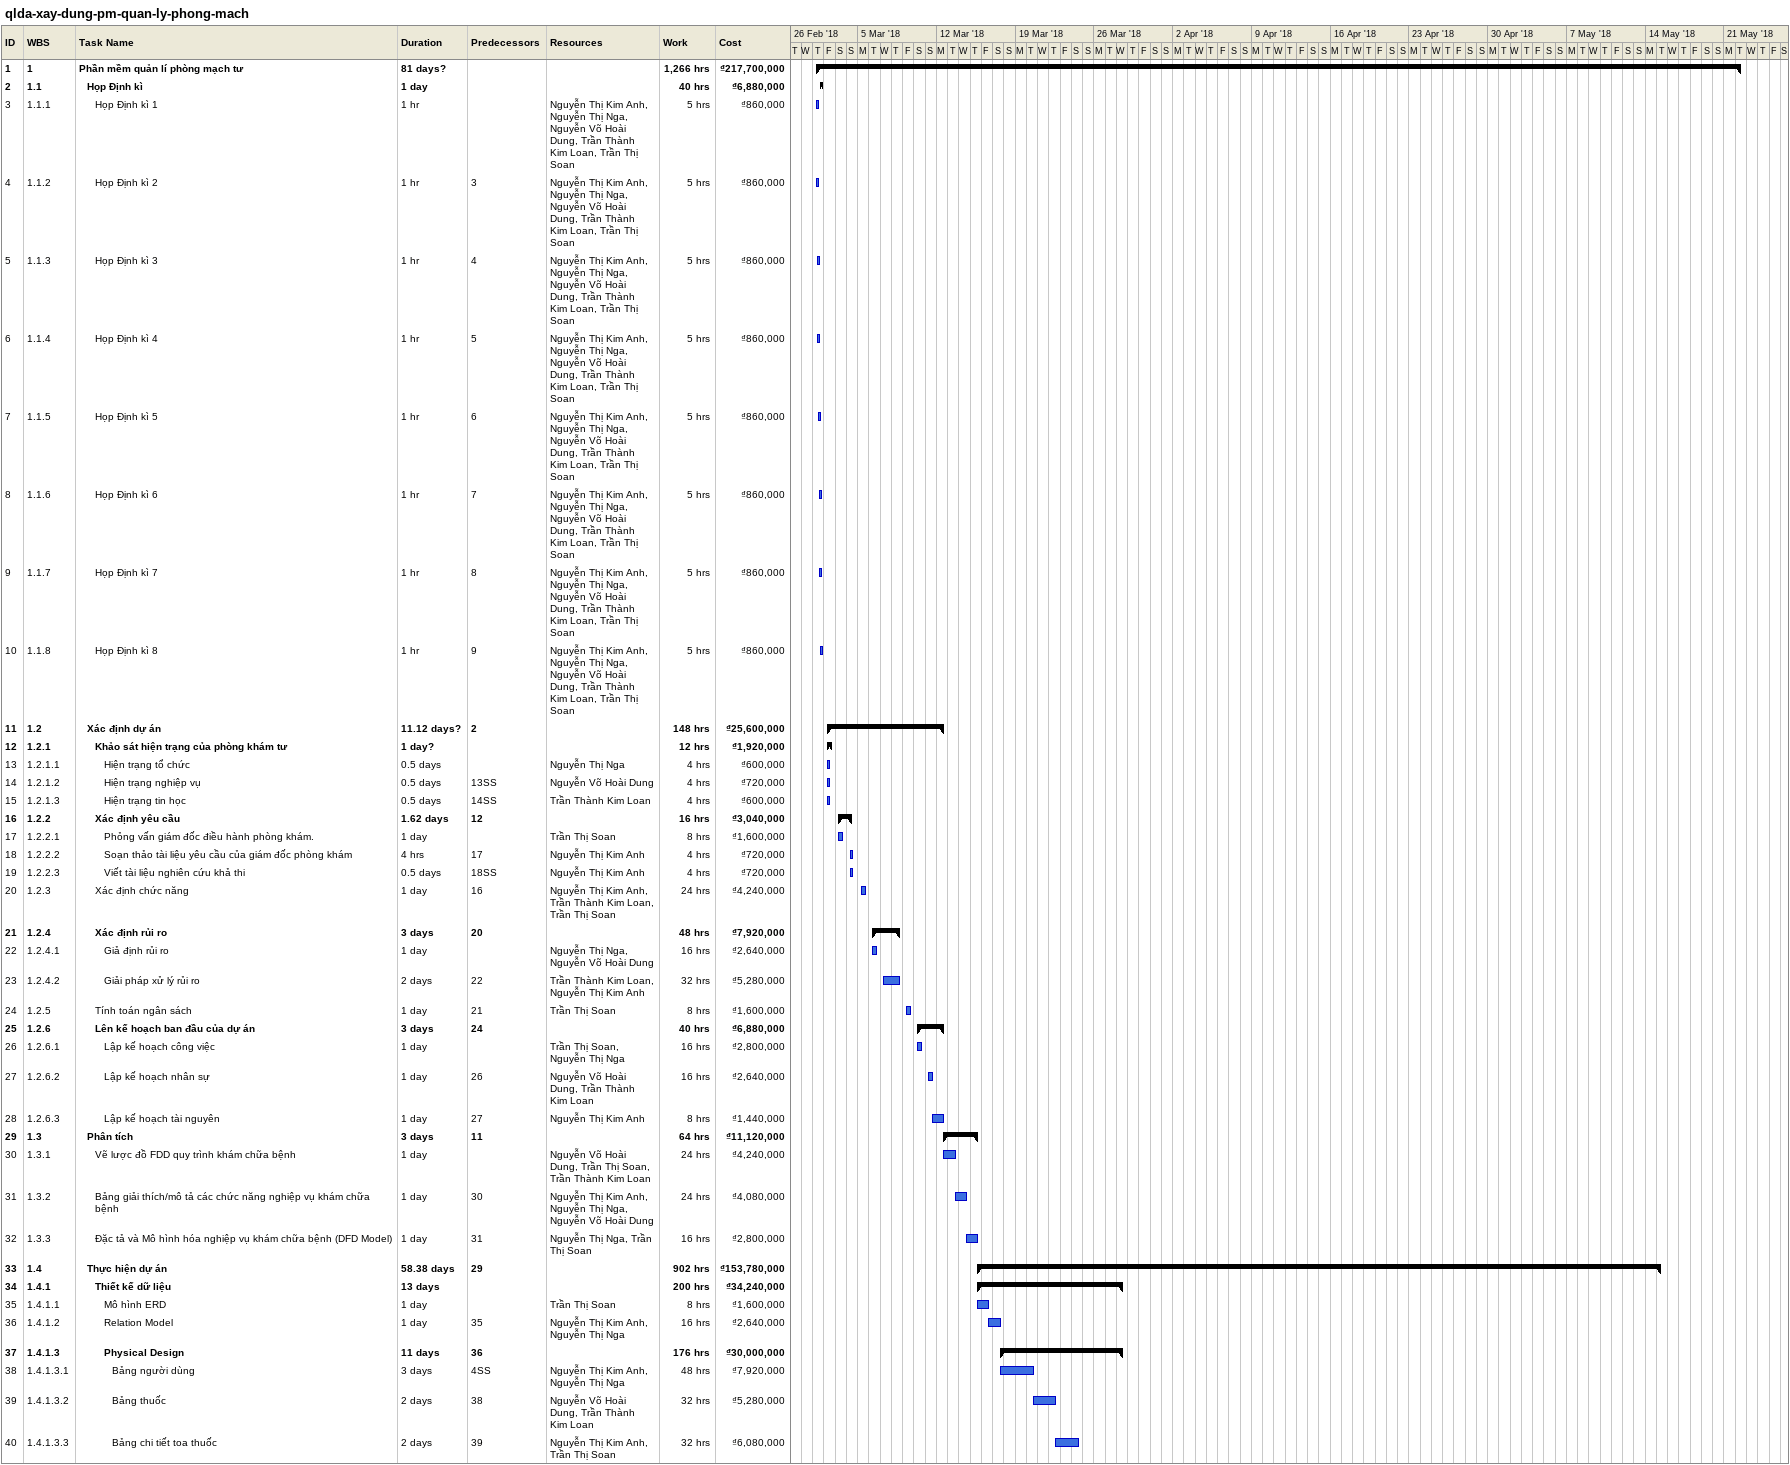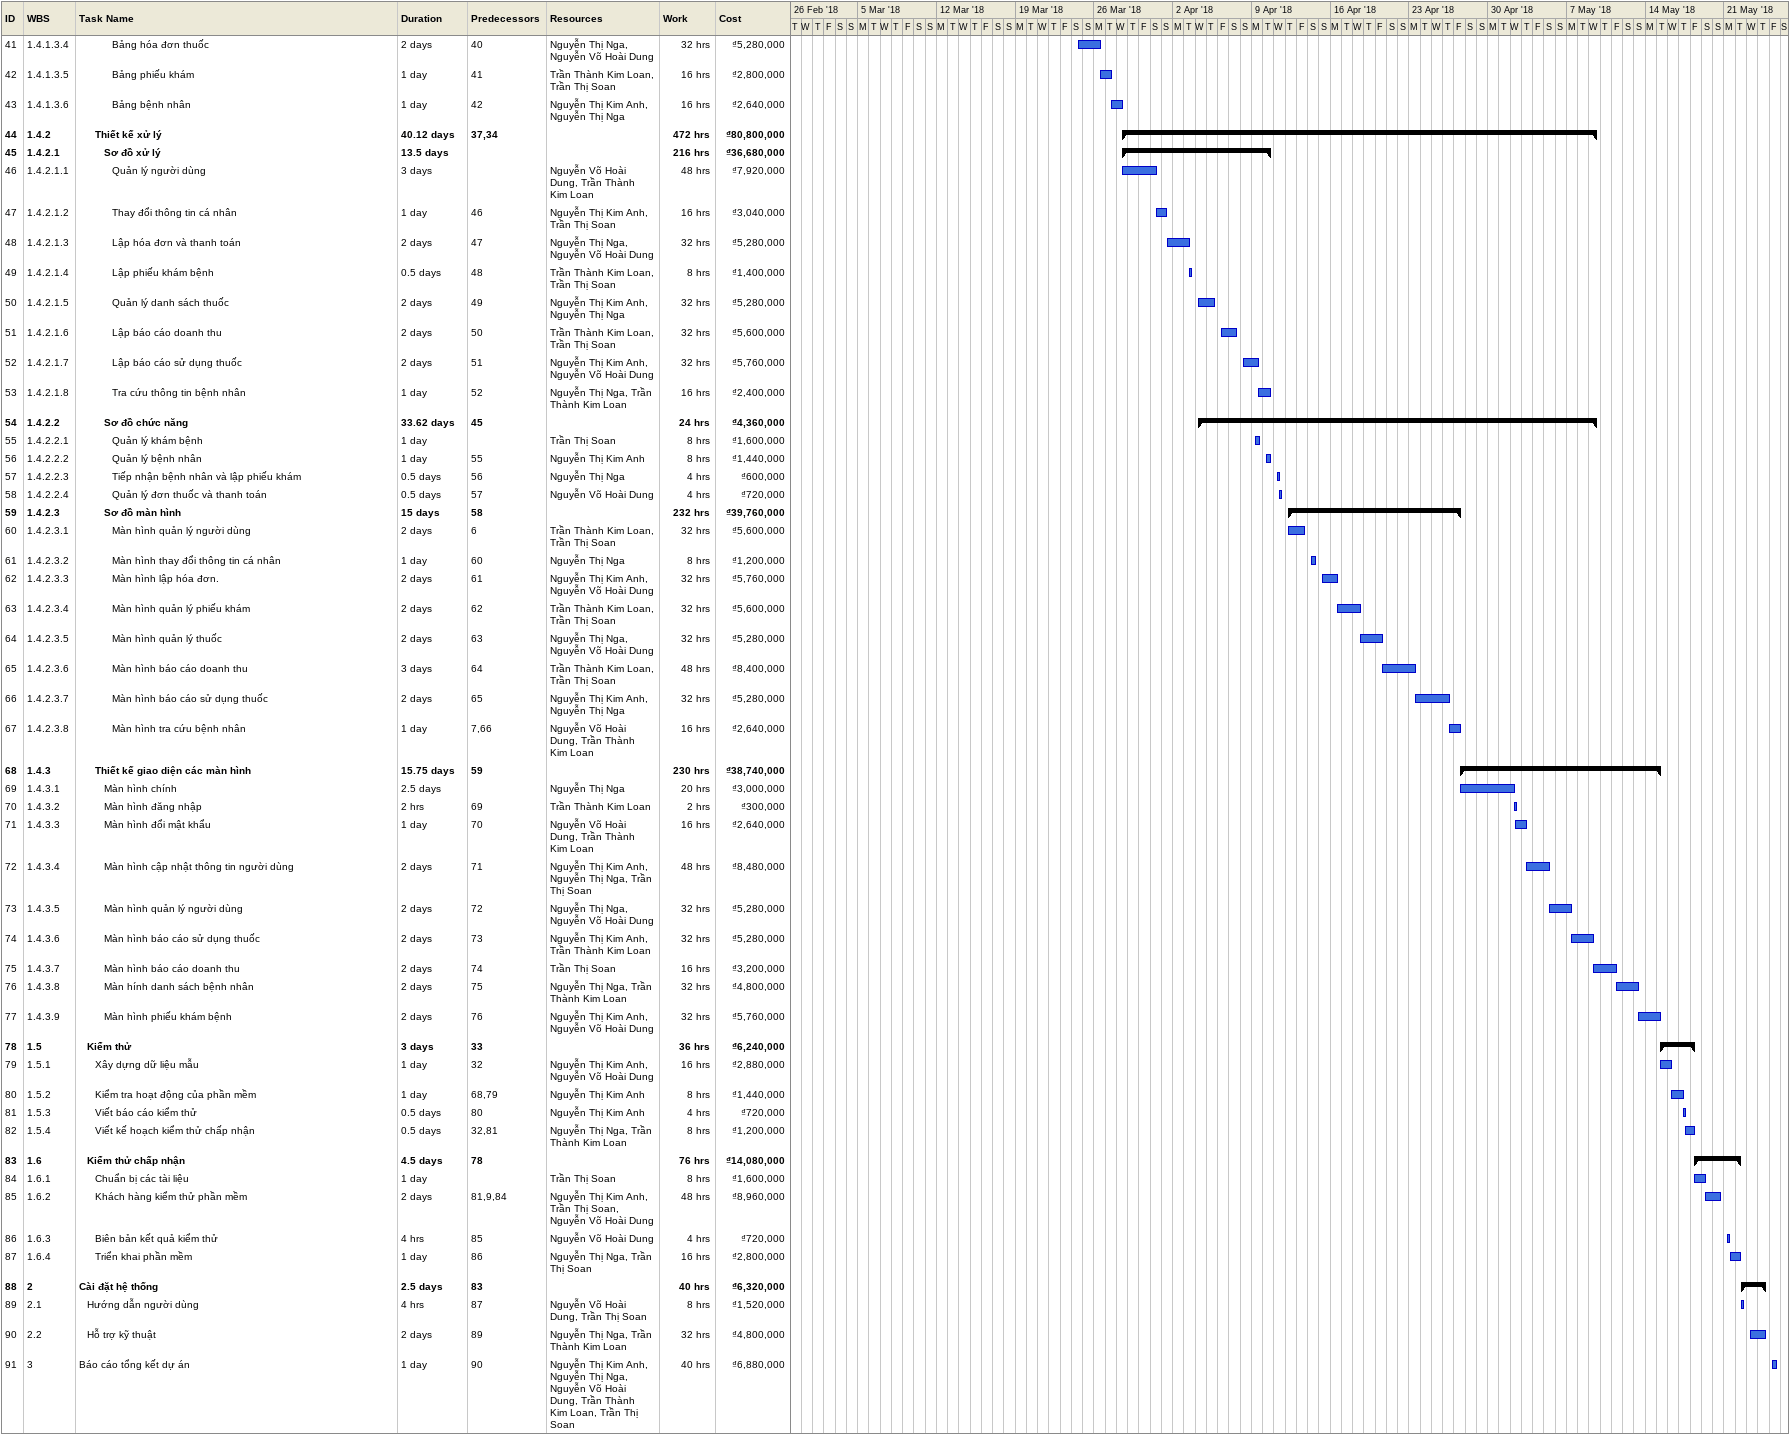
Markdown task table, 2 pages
qlda-xay-dung-pm-quan-ly-phong-mach

| ID | WBS | Task | Duration | Start | Finish | Predecessors | Resources | Work (h) | Cost (₫) |
|---|---|---|---|---|---|---|---|---|---|
| 1 | 1 | **Phần mềm quản lí phòng mạch tư** | 81d? | 2018-03-01 | 2018-05-22 |  |  | 1266 | 217700000 |
| 2 | 1.1 | **Họp Định kì** | 1d | 2018-03-01 | 2018-03-01 |  |  | 40 | 6880000 |
| 3 | 1.1.1 | Họp Định kì 1 | 1h | 2018-03-01 | 2018-03-01 |  | Nguyễn Thị Kim Anh, Nguyễn Thị Nga, Nguyễn Võ Hoài Dung, Trần Thành Kim Loan, Trần Thị Soan | 5 | 860000 |
| 4 | 1.1.2 | Họp Định kì 2 | 1h | 2018-03-01 | 2018-03-01 | 3 | Nguyễn Thị Kim Anh, Nguyễn Thị Nga, Nguyễn Võ Hoài Dung, Trần Thành Kim Loan, Trần Thị Soan | 5 | 860000 |
| 5 | 1.1.3 | Họp Định kì 3 | 1h | 2018-03-01 | 2018-03-01 | 4 | Nguyễn Thị Kim Anh, Nguyễn Thị Nga, Nguyễn Võ Hoài Dung, Trần Thành Kim Loan, Trần Thị Soan | 5 | 860000 |
| 6 | 1.1.4 | Họp Định kì 4 | 1h | 2018-03-01 | 2018-03-01 | 5 | Nguyễn Thị Kim Anh, Nguyễn Thị Nga, Nguyễn Võ Hoài Dung, Trần Thành Kim Loan, Trần Thị Soan | 5 | 860000 |
| 7 | 1.1.5 | Họp Định kì 5 | 1h | 2018-03-01 | 2018-03-01 | 6 | Nguyễn Thị Kim Anh, Nguyễn Thị Nga, Nguyễn Võ Hoài Dung, Trần Thành Kim Loan, Trần Thị Soan | 5 | 860000 |
| 8 | 1.1.6 | Họp Định kì 6 | 1h | 2018-03-01 | 2018-03-01 | 7 | Nguyễn Thị Kim Anh, Nguyễn Thị Nga, Nguyễn Võ Hoài Dung, Trần Thành Kim Loan, Trần Thị Soan | 5 | 860000 |
| 9 | 1.1.7 | Họp Định kì 7 | 1h | 2018-03-01 | 2018-03-01 | 8 | Nguyễn Thị Kim Anh, Nguyễn Thị Nga, Nguyễn Võ Hoài Dung, Trần Thành Kim Loan, Trần Thị Soan | 5 | 860000 |
| 10 | 1.1.8 | Họp Định kì 8 | 1h | 2018-03-01 | 2018-03-01 | 9 | Nguyễn Thị Kim Anh, Nguyễn Thị Nga, Nguyễn Võ Hoài Dung, Trần Thành Kim Loan, Trần Thị Soan | 5 | 860000 |
| 11 | 1.2 | **Xác định dự án** | 11.12d? | 2018-03-02 | 2018-03-12 | 2 |  | 148 | 25600000 |
| 12 | 1.2.1 | **Khảo sát hiện trạng của phòng khám tư** | 1d? | 2018-03-02 | 2018-03-02 |  |  | 12 | 1920000 |
| 13 | 1.2.1.1 | Hiện trạng tổ chức | 0.5d | 2018-03-02 | 2018-03-02 |  | Nguyễn Thị Nga | 4 | 600000 |
| 14 | 1.2.1.2 | Hiện trạng nghiệp vụ | 0.5d | 2018-03-02 | 2018-03-02 | 13SS | Nguyễn Võ Hoài Dung | 4 | 720000 |
| 15 | 1.2.1.3 | Hiện trạng tin học | 0.5d | 2018-03-02 | 2018-03-02 | 14SS | Trần Thành Kim Loan | 4 | 600000 |
| 16 | 1.2.2 | **Xác định yêu cầu** | 1.62d | 2018-03-03 | 2018-03-04 | 12 |  | 16 | 3040000 |
| 17 | 1.2.2.1 | Phỏng vấn giám đốc điều hành phòng khám. | 1d | 2018-03-03 | 2018-03-03 |  | Trần Thị Soan | 8 | 1600000 |
| 18 | 1.2.2.2 | Soạn thảo tài liệu yêu cầu của giám đốc phòng khám | 4h | 2018-03-04 | 2018-03-04 | 17 | Nguyễn Thị Kim Anh | 4 | 720000 |
| 19 | 1.2.2.3 | Viết tài liệu nghiên cứu khả thi | 0.5d | 2018-03-04 | 2018-03-04 | 18SS | Nguyễn Thị Kim Anh | 4 | 720000 |
| 20 | 1.2.3 | Xác định chức năng | 1d | 2018-03-05 | 2018-03-05 | 16 | Nguyễn Thị Kim Anh, Trần Thành Kim Loan, Trần Thị Soan | 24 | 4240000 |
| 21 | 1.2.4 | **Xác định rủi ro** | 3d | 2018-03-06 | 2018-03-08 | 20 |  | 48 | 7920000 |
| 22 | 1.2.4.1 | Giả định rủi ro | 1d | 2018-03-06 | 2018-03-06 |  | Nguyễn Thị Nga, Nguyễn Võ Hoài Dung | 16 | 2640000 |
| 23 | 1.2.4.2 | Giải pháp xử lý rủi ro | 2d | 2018-03-07 | 2018-03-08 | 22 | Trần Thành Kim Loan, Nguyễn Thị Kim Anh | 32 | 5280000 |
| 24 | 1.2.5 | Tính toán ngân sách | 1d | 2018-03-09 | 2018-03-09 | 21 | Trần Thị Soan | 8 | 1600000 |
| 25 | 1.2.6 | **Lên kế hoạch ban đầu của dự án** | 3d | 2018-03-10 | 2018-03-12 | 24 |  | 40 | 6880000 |
| 26 | 1.2.6.1 | Lập kế hoạch công việc | 1d | 2018-03-10 | 2018-03-10 |  | Trần Thị Soan, Nguyễn Thị Nga | 16 | 2800000 |
| 27 | 1.2.6.2 | Lập kế hoạch nhân sự | 1d | 2018-03-11 | 2018-03-11 | 26 | Nguyễn Võ Hoài Dung, Trần Thành Kim Loan | 16 | 2640000 |
| 28 | 1.2.6.3 | Lập kế hoạch tài nguyên | 1d | 2018-03-11 | 2018-03-12 | 27 | Nguyễn Thị Kim Anh | 8 | 1440000 |
| 29 | 1.3 | **Phân tích** | 3d | 2018-03-12 | 2018-03-15 | 11 |  | 64 | 11120000 |
| 30 | 1.3.1 | Vẽ lược đồ FDD quy trình khám chữa bệnh | 1d | 2018-03-12 | 2018-03-13 |  | Nguyễn Võ Hoài Dung, Trần Thị Soan, Trần Thành Kim Loan | 24 | 4240000 |
| 31 | 1.3.2 | Bảng giải thích/mô tả các chức năng nghiệp vụ khám chữa bệnh | 1d | 2018-03-13 | 2018-03-14 | 30 | Nguyễn Thị Kim Anh, Nguyễn Thị Nga, Nguyễn Võ Hoài Dung | 24 | 4080000 |
| 32 | 1.3.3 | Đặc tả và Mô hình hóa nghiệp vụ khám chữa bệnh (DFD Model) | 1d | 2018-03-14 | 2018-03-15 | 31 | Nguyễn Thị Nga, Trần Thị Soan | 16 | 2800000 |
| 33 | 1.4 | **Thực hiện dự án** | 58.38d | 2018-03-15 | 2018-05-15 | 29 |  | 902 | 153780000 |
| 34 | 1.4.1 | **Thiết kế dữ liệu** | 13d | 2018-03-15 | 2018-03-28 |  |  | 200 | 34240000 |
| 35 | 1.4.1.1 | Mô hình ERD | 1d | 2018-03-15 | 2018-03-16 |  | Trần Thị Soan | 8 | 1600000 |
| 36 | 1.4.1.2 | Relation Model | 1d | 2018-03-16 | 2018-03-17 | 35 | Nguyễn Thị Kim Anh, Nguyễn Thị Nga | 16 | 2640000 |
| 37 | 1.4.1.3 | **Physical Design** | 11d | 2018-03-17 | 2018-03-28 | 36 |  | 176 | 30000000 |
| 38 | 1.4.1.3.1 | Bảng người dùng | 3d | 2018-03-17 | 2018-03-20 | 4SS | Nguyễn Thị Kim Anh, Nguyễn Thị Nga | 48 | 7920000 |
| 39 | 1.4.1.3.2 | Bảng thuốc | 2d | 2018-03-20 | 2018-03-22 | 38 | Nguyễn Võ Hoài Dung, Trần Thành Kim Loan | 32 | 5280000 |
| 40 | 1.4.1.3.3 | Bảng chi tiết toa thuốc | 2d | 2018-03-22 | 2018-03-24 | 39 | Nguyễn Thị Kim Anh, Trần Thị Soan | 32 | 6080000 |
| 41 | 1.4.1.3.4 | Bảng hóa đơn thuốc | 2d | 2018-03-24 | 2018-03-26 | 40 | Nguyễn Thị Nga, Nguyễn Võ Hoài Dung | 32 | 5280000 |
| 42 | 1.4.1.3.5 | Bảng phiếu khám | 1d | 2018-03-26 | 2018-03-27 | 41 | Trần Thành Kim Loan, Trần Thị Soan | 16 | 2800000 |
| 43 | 1.4.1.3.6 | Bảng bệnh nhân | 1d | 2018-03-27 | 2018-03-28 | 42 | Nguyễn Thị Kim Anh, Nguyễn Thị Nga | 16 | 2640000 |
| 44 | 1.4.2 | **Thiết kế xử lý** | 40.12d | 2018-03-28 | 2018-05-09 | 37, 34 |  | 472 | 80800000 |
| 45 | 1.4.2.1 | **Sơ đồ xử lý** | 13.5d | 2018-03-28 | 2018-04-10 |  |  | 216 | 36680000 |
| 46 | 1.4.2.1.1 | Quản lý người dùng | 3d | 2018-03-28 | 2018-03-31 |  | Nguyễn Võ Hoài Dung, Trần Thành Kim Loan | 48 | 7920000 |
| 47 | 1.4.2.1.2 | Thay đổi thông tin cá nhân | 1d | 2018-03-31 | 2018-04-01 | 46 | Nguyễn Thị Kim Anh, Trần Thị Soan | 16 | 3040000 |
| 48 | 1.4.2.1.3 | Lập hóa đơn và thanh toán | 2d | 2018-04-01 | 2018-04-03 | 47 | Nguyễn Thị Nga, Nguyễn Võ Hoài Dung | 32 | 5280000 |
| 49 | 1.4.2.1.4 | Lập phiếu khám bệnh | 0.5d | 2018-04-03 | 2018-04-03 | 48 | Trần Thành Kim Loan, Trần Thị Soan | 8 | 1400000 |
| 50 | 1.4.2.1.5 | Quản lý danh sách thuốc | 2d | 2018-04-04 | 2018-04-05 | 49 | Nguyễn Thị Kim Anh, Nguyễn Thị Nga | 32 | 5280000 |
| 51 | 1.4.2.1.6 | Lập báo cáo doanh thu | 2d | 2018-04-06 | 2018-04-07 | 50 | Trần Thành Kim Loan, Trần Thị Soan | 32 | 5600000 |
| 52 | 1.4.2.1.7 | Lập báo cáo sử dụng thuốc | 2d | 2018-04-08 | 2018-04-09 | 51 | Nguyễn Thị Kim Anh, Nguyễn Võ Hoài Dung | 32 | 5760000 |
| 53 | 1.4.2.1.8 | Tra cứu thông tin bệnh nhân | 1d | 2018-04-09 | 2018-04-10 | 52 | Nguyễn Thị Nga, Trần Thành Kim Loan | 16 | 2400000 |
| 54 | 1.4.2.2 | **Sơ đồ chức năng** | 33.62d | 2018-04-04 | 2018-05-09 | 45 |  | 24 | 4360000 |
| 55 | 1.4.2.2.1 | Quản lý khám bệnh | 1d | 2018-04-09 | 2018-04-09 |  | Trần Thị Soan | 8 | 1600000 |
| 56 | 1.4.2.2.2 | Quản lý bệnh nhân | 1d | 2018-04-10 | 2018-04-10 | 55 | Nguyễn Thị Kim Anh | 8 | 1440000 |
| 57 | 1.4.2.2.3 | Tiếp nhận bệnh nhân và lập phiếu khám | 0.5d | 2018-04-11 | 2018-04-11 | 56 | Nguyễn Thị Nga | 4 | 600000 |
| 58 | 1.4.2.2.4 | Quản lý đơn thuốc và thanh toán | 0.5d | 2018-04-11 | 2018-04-11 | 57 | Nguyễn Võ Hoài Dung | 4 | 720000 |
| 59 | 1.4.2.3 | **Sơ đồ màn hình** | 15d | 2018-04-12 | 2018-04-27 | 58 |  | 232 | 39760000 |
| 60 | 1.4.2.3.1 | Màn hình quản lý người dùng | 2d | 2018-04-12 | 2018-04-13 | 6 | Trần Thành Kim Loan, Trần Thị Soan | 32 | 5600000 |
| 61 | 1.4.2.3.2 | Màn hình thay đổi thông tin cá nhân | 1d | 2018-04-14 | 2018-04-14 | 60 | Nguyễn Thị Nga | 8 | 1200000 |
| 62 | 1.4.2.3.3 | Màn hình lập hóa đơn. | 2d | 2018-04-15 | 2018-04-16 | 61 | Nguyễn Thị Kim Anh, Nguyễn Võ Hoài Dung | 32 | 5760000 |
| 63 | 1.4.2.3.4 | Màn hình quản lý phiếu khám | 2d | 2018-04-16 | 2018-04-18 | 62 | Trần Thành Kim Loan, Trần Thị Soan | 32 | 5600000 |
| 64 | 1.4.2.3.5 | Màn hình quản lý thuốc | 2d | 2018-04-18 | 2018-04-20 | 63 | Nguyễn Thị Nga, Nguyễn Võ Hoài Dung | 32 | 5280000 |
| 65 | 1.4.2.3.6 | Màn hình báo cáo doanh thu | 3d | 2018-04-20 | 2018-04-23 | 64 | Trần Thành Kim Loan, Trần Thị Soan | 48 | 8400000 |
| 66 | 1.4.2.3.7 | Màn hình báo cáo sử dụng thuốc | 2d | 2018-04-23 | 2018-04-26 | 65 | Nguyễn Thị Kim Anh, Nguyễn Thị Nga | 32 | 5280000 |
| 67 | 1.4.2.3.8 | Màn hình tra cứu bệnh nhân | 1d | 2018-04-26 | 2018-04-27 | 7, 66 | Nguyễn Võ Hoài Dung, Trần Thành Kim Loan | 16 | 2640000 |
| 68 | 1.4.3 | **Thiết kế giao diện các màn hình** | 15.75d | 2018-04-27 | 2018-05-15 | 59 |  | 230 | 38740000 |
| 69 | 1.4.3.1 | Màn hình chính | 2.5d | 2018-04-27 | 2018-05-02 |  | Nguyễn Thị Nga | 20 | 3000000 |
| 70 | 1.4.3.2 | Màn hình đăng nhập | 2h | 2018-05-02 | 2018-05-02 | 69 | Trần Thành Kim Loan | 2 | 300000 |
| 71 | 1.4.3.3 | Màn hình đổi mật khẩu | 1d | 2018-05-02 | 2018-05-03 | 70 | Nguyễn Võ Hoài Dung, Trần Thành Kim Loan | 16 | 2640000 |
| 72 | 1.4.3.4 | Màn hình cập nhật thông tin người dùng | 2d | 2018-05-03 | 2018-05-05 | 71 | Nguyễn Thị Kim Anh, Nguyễn Thị Nga, Trần Thị Soan | 48 | 8480000 |
| 73 | 1.4.3.5 | Màn hình quản lý người dùng | 2d | 2018-05-05 | 2018-05-07 | 72 | Nguyễn Thị Nga, Nguyễn Võ Hoài Dung | 32 | 5280000 |
| 74 | 1.4.3.6 | Màn hình báo cáo sử dụng thuốc | 2d | 2018-05-07 | 2018-05-09 | 73 | Nguyễn Thị Kim Anh, Trần Thành Kim Loan | 32 | 5280000 |
| 75 | 1.4.3.7 | Màn hình báo cáo doanh thu | 2d | 2018-05-09 | 2018-05-11 | 74 | Trần Thị Soan | 16 | 3200000 |
| 76 | 1.4.3.8 | Màn hính danh sách bệnh nhân | 2d | 2018-05-11 | 2018-05-13 | 75 | Nguyễn Thị Nga, Trần Thành Kim Loan | 32 | 4800000 |
| 77 | 1.4.3.9 | Màn hình phiếu khám bệnh | 2d | 2018-05-13 | 2018-05-15 | 76 | Nguyễn Thị Kim Anh, Nguyễn Võ Hoài Dung | 32 | 5760000 |
| 78 | 1.5 | **Kiểm thử** | 3d | 2018-05-15 | 2018-05-18 | 33 |  | 36 | 6240000 |
| 79 | 1.5.1 | Xây dựng dữ liệu mẫu | 1d | 2018-05-15 | 2018-05-16 | 32 | Nguyễn Thị Kim Anh, Nguyễn Võ Hoài Dung | 16 | 2880000 |
| 80 | 1.5.2 | Kiểm tra hoạt động của phần mềm | 1d | 2018-05-16 | 2018-05-17 | 68, 79 | Nguyễn Thị Kim Anh | 8 | 1440000 |
| 81 | 1.5.3 | Viết báo cáo kiểm thử | 0.5d | 2018-05-17 | 2018-05-17 | 80 | Nguyễn Thị Kim Anh | 4 | 720000 |
| 82 | 1.5.4 | Viết kế hoạch kiểm thử chấp nhận | 0.5d | 2018-05-17 | 2018-05-18 | 32, 81 | Nguyễn Thị Nga, Trần Thành Kim Loan | 8 | 1200000 |
| 83 | 1.6 | **Kiểm thử chấp nhận** | 4.5d | 2018-05-18 | 2018-05-22 | 78 |  | 76 | 14080000 |
| 84 | 1.6.1 | Chuẩn bị các tài liệu | 1d | 2018-05-18 | 2018-05-19 |  | Trần Thị Soan | 8 | 1600000 |
| 85 | 1.6.2 | Khách hàng kiểm thử phần mềm | 2d | 2018-05-19 | 2018-05-20 | 81, 9, 84 | Nguyễn Thị Kim Anh, Trần Thị Soan, Nguyễn Võ Hoài Dung | 48 | 8960000 |
| 86 | 1.6.3 | Biên bản kết quả kiểm thử | 4h | 2018-05-21 | 2018-05-21 | 85 | Nguyễn Võ Hoài Dung | 4 | 720000 |
| 87 | 1.6.4 | Triển khai phần mềm | 1d | 2018-05-21 | 2018-05-22 | 86 | Nguyễn Thị Nga, Trần Thị Soan | 16 | 2800000 |
| 88 | 2 | **Cài đặt hệ thống** | 2.5d | 2018-05-22 | 2018-05-24 | 83 |  | 40 | 6320000 |
| 89 | 2.1 | Hướng dẫn người dùng | 4h | 2018-05-22 | 2018-05-22 | 87 | Nguyễn Võ Hoài Dung, Trần Thị Soan | 8 | 1520000 |
| 90 | 2.2 | Hỗ trợ kỹ thuật | 2d | 2018-05-23 | 2018-05-24 | 89 | Nguyễn Thị Nga, Trần Thành Kim Loan | 32 | 4800000 |
| 91 | 3 | Báo cáo tổng kết dự án | 1d | 2018-05-25 | 2018-05-25 | 90 | Nguyễn Thị Kim Anh, Nguyễn Thị Nga, Nguyễn Võ Hoài Dung, Trần Thành Kim Loan, Trần Thị Soan | 40 | 6880000 |
